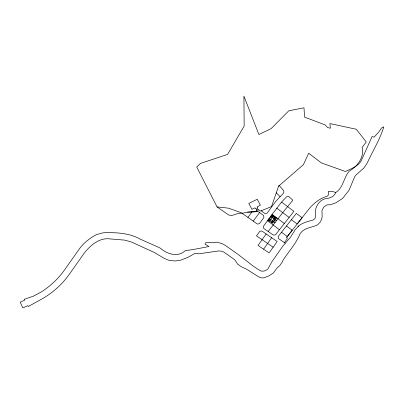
<?xml version="1.0" encoding="UTF-8"?>
<svg xmlns="http://www.w3.org/2000/svg" width="404" height="404" viewBox="0 0 404 404"><rect width="100%" height="100%" fill="white"/><g stroke="black" fill="none" stroke-linecap="round" stroke-linejoin="round"><path stroke-width="0.61" d="M298.672 225.993L295.364 229.452L290.516 237.178L283.199 245.637L271.968 261.671L267.958 268.857L266.428 270.104L264.226 271.049L261.444 271.17L258.247 269.508L252.914 265.882L237.85 254.232L225.735 245.713L222.271 243.673L217.281 242.213L205.52 242.774L205.015 244.061L208.924 246.536C201.005 247.99 193.329 249.743 185.35 250.576C178.103 257.641 167.12 254.207 160.388 248.228A38.769 37.789 4.9 0 0 158.232 247.142L140.294 239.168C131.128 233.906 120.533 232.81 110.156 232.623L108.545 232.522A24.225 23.614 4.9 0 0 106.116 232.507L102.56 232.921L97.071 234.426A18.094 17.64 4.9 0 0 94.895 235.456C89.284 238.719 84.007 242.764 80.053 247.96L64.085 270.579C58.822 277.891 52.278 284.254 44.95 289.476A72.483 70.655 4.9 0 1 40.966 292.122L33.577 296.097L24.144 299.329L24.664 300.202L20.2 302.157L22.887 307.888L27.896 305.676L28.366 306.469L43.218 298.258C53.793 291.951 63.085 283.411 70.038 273.235L84.194 253.202C89.769 245.955 98.106 238.587 107.782 238.719L124.649 240.107L130.851 241.829A28.613 27.891 4.9 0 1 133.088 242.748L154.318 252.465L164.327 258.403L167.281 259.706A32.744 31.921 4.9 0 0 169.589 260.418L175.19 260.984L180.765 260.151L187.764 257.429L195.006 253.394L198.95 253.798L218.806 250.924L222.003 251.253L223.493 251.879L233.704 258.969A17.468 17.024 4.9 0 1 235.386 260.656L237.491 263.984L241.451 266.791L246.546 269.17L258.807 276.907L261.065 277.8L263.499 277.917L268.801 275.952L273.508 272.887L277.179 267.812L279.679 265.736L282.381 261.792L283.159 259.969L288.855 251.879C293.168 246.374 297.273 240.456 300.031 233.906C303.5 228.119 310.701 227.619 316.347 225.462A10.873 10.6 4.9 0 0 318.357 224.134L320.458 221.756L321.736 218.872L322.18 216.549L321.938 210.676L323.68 207.171L326.897 204.899L330.512 204.722L336.143 202.687L342.723 198.293L349.031 190.233L354.762 176.568L356.272 174.73L364.024 167.902L367.266 162.953C372.72 150.894 379.997 139.526 383.8 126.816L381.386 128.098L379.002 131.749L374.099 137.153L372.124 136.507L361.181 160.812C358.005 166.499 350.904 168.827 345.385 171.483L321.387 162.908L308.686 153.237L303.394 164.675L278.593 186.158L271.488 206.611L260.449 211.1L258.878 209.934L256.227 210.085L257.151 211.625L247.622 212.13L242.622 213.206L228.593 208.186L217.044 206.909L196.728 166.993L200.52 163.413L227.598 154.394L244.162 126.043L243.915 96.112L258.888 134.507L271.099 128.659L288.825 110.772L303.985 107.802L304.565 117.12L325.094 124.887L327.472 127.467L330.351 128.245L329.922 123.584L356.318 129.255L366.256 142.006L362.085 147.425C364.661 157.1 357.363 166.488 349.293 171.104C343.592 177.467 343.486 187.557 335.825 192.481C334.078 196.91 329.356 198.404 325.023 198.783C320.584 199.935 317.392 204.01 315.963 208.206C314.186 211.989 317.781 217.372 313.388 219.912C308.111 221.569 302.197 222.508 298.051 226.548M291.405 219.7L297.162 224.013L302.081 217.751L296.329 213.438L278.129 236.587L278.442 238.527L284.487 242.673L287.345 238.481L286.734 237.264L309.828 207.903C314.494 202.788 320.342 198.005 327.174 196.319L328.477 194.829L328.407 191.405L333.093 191.673L335.825 192.481M266.15 233.946L258.04 245.455L269.125 252.909L277.169 241.491L261.787 230.967L259.807 231.3L256.474 235.875L273.139 247.208M263.58 249.177L271.655 237.719M272.124 214.373L263.312 226.467L263.661 228.401L273.463 235.118L275.452 234.83L293.91 211.343L281.558 202.071L272.124 214.373L284.335 223.528M247.935 217.397L252 211.903L258.257 211.56L263.615 215.544L263.918 217.483L259.363 223.735L257.383 224.058L243.476 214.251C238.36 210.504 232.613 218.246 227.598 214.251L217.044 206.909M253.222 221.124L259.575 212.539M269.311 218.352L268.089 219.907L272.569 223.255L276.548 218.185L272.251 214.968L268.271 220.039M270.776 216.488L271.998 214.933L275.993 217.923L274.771 219.478M268.892 220.503L270.109 218.948M271.574 217.084L272.796 215.534M269.458 220.927L273.442 215.862M269.69 221.104L270.912 219.549M272.377 217.685L273.594 216.13M273.175 218.281L274.392 216.726M271.291 222.296L272.508 220.746M273.973 218.882L275.195 217.327M271.377 222.367L275.361 217.296M272.089 222.897L273.306 221.341M273.468 221.387L274.932 219.518M286.734 237.264L292.233 230.275L286.481 225.962M268.185 231.497L282.729 212.64L292.87 200.182L288.789 196.541L286.779 196.612L281.558 202.071M278.593 186.158L279.3 185.542L283.81 190.895L283.754 192.859L275.912 201.182L266.973 213.297L264.994 213.62L261.201 210.797M247.622 212.13L252 211.903M284.487 242.673L285.113 243.092M289.118 217.438L276.69 208.1M270.65 216.393L276.578 220.831M269.256 218.306L275.114 222.695M279.452 229.735L267.488 220.736M281.558 232.224L287.31 236.537M276.28 192.829L280.103 196.672M256.929 210.045L256.065 208.434L255.51 208.706L255.045 207.813L251.934 209.322L248.803 203.464L257.252 199.268L260.368 205.227L257.247 206.742L257.707 207.621L257.161 207.888L258.242 209.974"/></g></svg>
